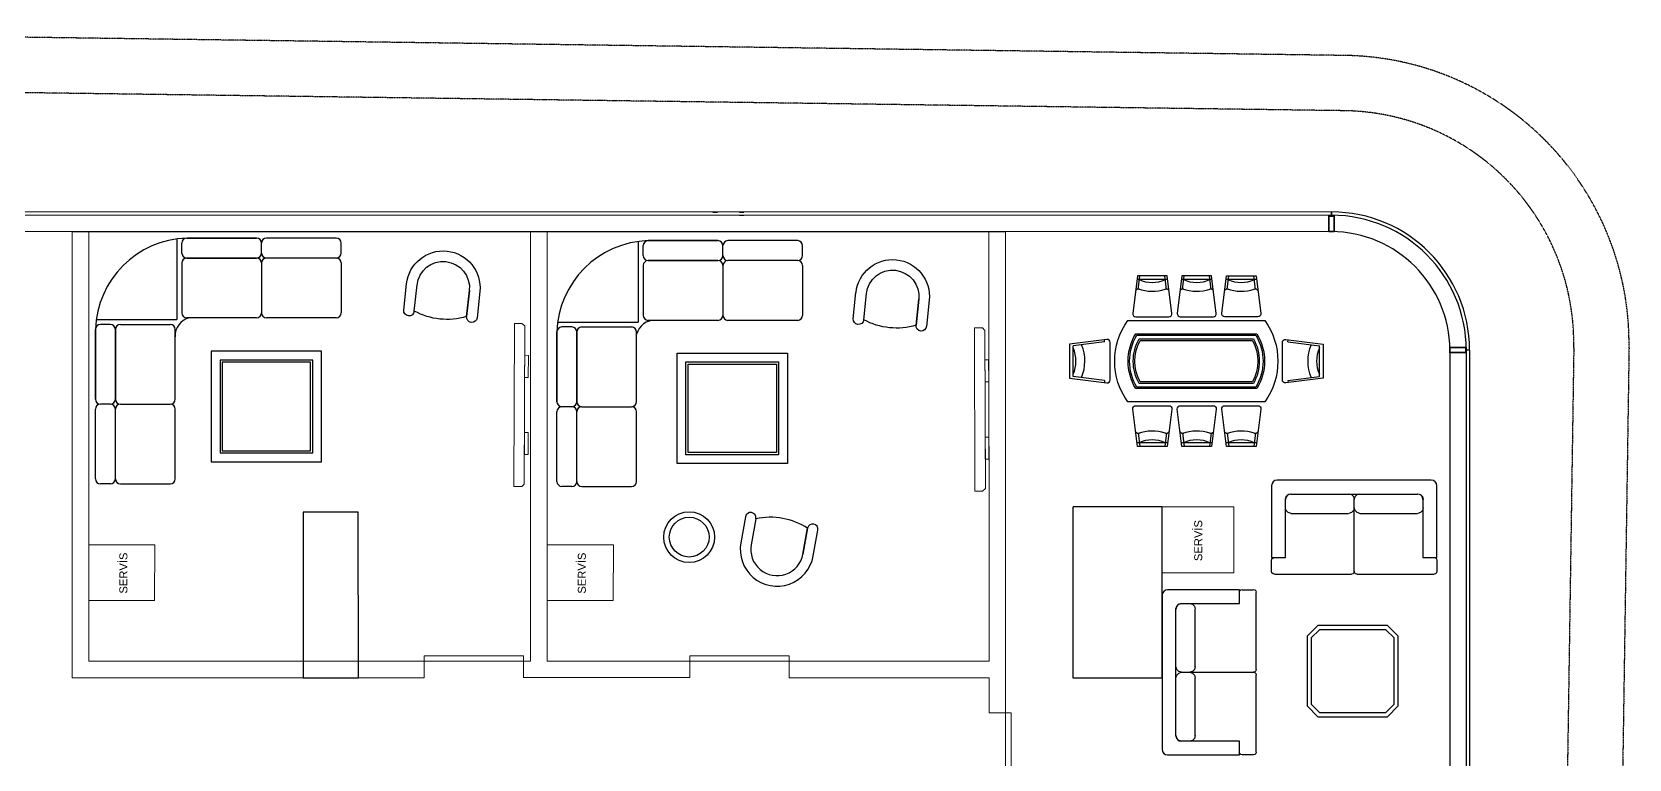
# Model space of a CAD drawing. Header units: inches. Extents: x 33469 to 138684, y -86444 to -29699.
# Drawn here: x 79504 to 80950, y -43127 to -42469 of the extents above; entities that cross this region are included whole.
import ezdxf

# ---------------------------------------------------------------- set-up
doc = ezdxf.new("R2010")
doc.units = ezdxf.units.IN
doc.header["$MEASUREMENT"] = 0
doc.linetypes.add('+4.80 kotu planı_geometri$0$otel_çekirdek_kucuk_batı$0$HIDDEN', pattern=[0.375, 0.25, -0.125])
doc.layers.get('0').update_dxf_attribs({"lineweight": 9})
for name, color, linetype in [('$$ www.PislikMimar.com', 7, 'Continuous'), ('+4.80 kotu planı_geometri$0$0-LNS-VLG_hidden', 8, '+4.80 kotu planı_geometri$0$otel_çekirdek_kucuk_batı$0$HIDDEN'), ('+4.80 kotu planı_geometri$0$2-SPS-STC', 3, 'Continuous'), ('+4.80 kotu planı_geometri$0$3-OPN-GLS', 4, 'Continuous'), ('3', 3, 'Continuous'), ('4', 4, 'Continuous'), ('FUR', 42, 'Continuous'), ('FUR1', 8, 'Continuous'), ('HA', 9, 'Continuous'), ('www.proje-yardim.com', 7, 'Continuous'), ('±0.00 kotu planı_geometri$0$0-LNS-VL5', 252, 'Continuous'), ('±0.00 kotu planı_geometri$0$2-SPS-RCN', 2, 'Continuous'), ('±0.00 kotu planı_geometri$0$3-OPN-GLS', 4, 'Continuous')]:
    doc.layers.add(name, color=color, linetype=linetype)
doc.layers.add('TEFRİŞ', color=7, linetype='Continuous', lineweight=5, true_color=0xf4970b)
doc.styles.get("Standard").update_dxf_attribs({"font": 'arial.ttf'})

# ---------------------------------------------------------------- blocks, each defined once
blk = doc.blocks.new('GHE6')
at = {"layer": '4', "linetype": 'Continuous'}
for points in [[(1.3, 4.34), (-1.59, 4.21)], [(-1.54, 3.05), (1.35, 3.19)], [(1.35, 3.19), (-1.54, 3.05)], [(-1.26, -2.73), (1.63, -2.59)], [(-1.21, -3.89), (1.68, -3.75)]]:
    blk.add_lwpolyline(points, dxfattribs=at)
for centre, radius, start, end in [((-1.56, 3.63), 0.579, 92.7038, 272.7038), ((1.49, 0.3), 4.05, 272.7038, 92.7038), ((5.54, 0.49), 7.52, 160.084, 205.3237), ((1.49, 0.3), 2.89, 272.7038, 92.7038), ((-1.24, -3.31), 0.579, 92.7038, 272.7038)]:
    blk.add_arc(centre, radius, start, end, dxfattribs=at)

msp = doc.modelspace()

# ---------------------------------------------------------------- linework, layer by layer
at = {"layer": '$$ www.PislikMimar.com', "color": 43, "linetype": 'Continuous'}
for p, q in [((79635.093, -42656.496), (79635.093, -42729.575)), ((79639.603, -42669.46), (79639.603, -42660.442)), ((79639.603, -42669.46), (79639.603, -42660.442)), ((79707.242, -42655.932), (79644.112, -42655.932)), ((79644.112, -42655.932), (79707.242, -42655.932)), ((79711.752, -42669.46), (79711.752, -42660.442)), ((79711.752, -42669.46), (79711.752, -42660.442)), ((79711.752, -42669.46), (79711.752, -42660.442)), ((79779.392, -42655.932), (79716.261, -42655.932)), ((79783.863, -42669.46), (79783.863, -42660.442)), ((80052.857, -42659.008), (80052.857, -42731.894)), ((80057.366, -42671.779), (80057.366, -42662.761)), ((80057.366, -42671.779), (80057.366, -42662.761)), ((80061.876, -42658.251), (80125.006, -42658.251)), ((80125.006, -42658.251), (80061.876, -42658.251)), ((80129.516, -42671.779), (80129.516, -42662.761)), ((80129.516, -42671.779), (80129.516, -42662.761)), ((80129.516, -42671.779), (80129.516, -42662.761)), ((80197.156, -42658.251), (80134.025, -42658.251)), ((80201.627, -42671.779), (80201.627, -42662.761)), ((79639.603, -42678.479), (79639.603, -42723.572)), ((79707.242, -42673.97), (79644.112, -42673.97)), ((79644.112, -42673.97), (79707.242, -42673.97)), ((79711.752, -42678.479), (79711.752, -42723.572)), ((79779.392, -42673.97), (79716.261, -42673.97)), ((79783.863, -42678.479), (79783.863, -42723.572)), ((79783.901, -42678.479), (79783.901, -42723.572)), ((80057.366, -42680.798), (80057.366, -42725.891)), ((80061.876, -42676.289), (80125.006, -42676.289)), ((80125.006, -42676.289), (80061.876, -42676.289)), ((80129.516, -42680.798), (80129.516, -42725.891)), ((80197.156, -42676.289), (80134.025, -42676.289)), ((80201.627, -42680.798), (80201.627, -42725.891)), ((79561.45, -42738.594), (79561.45, -42801.725)), ((79561.45, -42801.725), (79561.45, -42738.594)), ((79562.207, -42729.575), (79635.093, -42729.575)), ((79574.978, -42734.085), (79565.96, -42734.085)), ((79574.978, -42734.085), (79565.96, -42734.085)), ((79579.488, -42738.594), (79579.488, -42801.725)), ((79579.488, -42801.725), (79579.488, -42738.594)), ((79583.997, -42734.085), (79629.09, -42734.085)), ((79633.6, -42801.725), (79633.6, -42738.594)), ((79707.242, -42728.082), (79644.112, -42728.082)), ((79779.392, -42728.082), (79716.261, -42728.082)), ((79979.777, -42731.894), (80052.857, -42731.894)), ((79992.742, -42736.404), (79983.724, -42736.404)), ((79992.742, -42736.404), (79983.724, -42736.404)), ((80001.761, -42736.404), (80046.854, -42736.404)), ((80125.006, -42730.401), (80061.876, -42730.401)), ((80197.156, -42730.401), (80134.025, -42730.401)), ((79979.214, -42804.043), (79979.214, -42740.913)), ((79979.214, -42740.913), (79979.214, -42804.043)), ((79997.251, -42804.043), (79997.251, -42740.913)), ((79997.251, -42740.913), (79997.251, -42804.043)), ((80051.363, -42804.043), (80051.363, -42740.913)), ((79561.45, -42873.874), (79561.45, -42810.743)), ((79574.978, -42806.234), (79565.96, -42806.234)), ((79574.978, -42806.234), (79565.96, -42806.234)), ((79574.978, -42806.234), (79565.96, -42806.234)), ((79579.488, -42873.874), (79579.488, -42810.743)), ((79583.997, -42806.234), (79629.09, -42806.234)), ((79633.6, -42873.874), (79633.6, -42810.743)), ((79992.742, -42808.553), (79983.724, -42808.553)), ((79992.742, -42808.553), (79983.724, -42808.553)), ((79992.742, -42808.553), (79983.724, -42808.553)), ((80001.761, -42808.553), (80046.854, -42808.553)), ((79979.214, -42876.193), (79979.214, -42813.062)), ((79997.251, -42876.193), (79997.251, -42813.062)), ((80051.363, -42876.193), (80051.363, -42813.062)), ((79574.978, -42878.345), (79565.96, -42878.345)), ((79583.997, -42878.345), (79629.09, -42878.345)), ((79992.742, -42880.664), (79983.724, -42880.664)), ((80001.761, -42880.664), (80046.854, -42880.664)), ((80001.761, -42880.702), (80046.854, -42880.702))]:
    msp.add_line(p, q, dxfattribs=at)
at = {"layer": '$$ www.PislikMimar.com', "color": 165, "linetype": 'Continuous'}
for p, q in [((80626.206, -42880.097), (80626.206, -42945.152)), ((80770.755, -42875.097), (80631.206, -42875.097)), ((80775.755, -42945.152), (80775.755, -42880.097)), ((80638.743, -42892.402), (80639.448, -42889.949)), ((80638.743, -42945.152), (80638.743, -42892.604)), ((80639.448, -42889.949), (80641.288, -42888.149)), ((80641.288, -42888.149), (80643.851, -42887.449)), ((80643.743, -42887.604), (80758.218, -42887.604)), ((80696.105, -42887.449), (80698.559, -42888.149)), ((80698.559, -42888.149), (80700.359, -42889.949)), ((80700.359, -42889.949), (80701.058, -42892.402)), ((80700.903, -42957.689), (80700.903, -42892.557)), ((80701.058, -42892.402), (80701.763, -42889.949)), ((80701.763, -42889.949), (80703.603, -42888.149)), ((80703.603, -42888.149), (80706.166, -42887.449)), ((80758.451, -42887.449), (80760.883, -42888.149)), ((80760.883, -42888.149), (80762.675, -42889.949)), ((80762.675, -42889.949), (80763.373, -42892.402)), ((80763.218, -42892.604), (80763.218, -42945.152)), ((80639.448, -42902.549), (80638.743, -42899.986)), ((80641.288, -42904.389), (80639.448, -42902.549)), ((80643.851, -42905.094), (80641.288, -42904.389)), ((80643.696, -42905.094), (80695.95, -42905.094)), ((80698.559, -42904.389), (80696.105, -42905.094)), ((80700.359, -42902.549), (80698.559, -42904.389)), ((80701.058, -42899.986), (80700.359, -42902.549)), ((80701.763, -42902.549), (80701.058, -42899.986)), ((80703.603, -42904.389), (80701.763, -42902.549)), ((80706.166, -42905.094), (80703.603, -42904.389)), ((80706.011, -42905.094), (80758.296, -42905.094)), ((80760.883, -42904.389), (80758.451, -42905.094)), ((80762.675, -42902.549), (80760.883, -42904.389)), ((80763.373, -42899.986), (80762.675, -42902.549)), ((80626.206, -42945.152), (80638.743, -42945.152)), ((80626.206, -42947.473), (80626.544, -42946.212)), ((80626.206, -42957.689), (80626.206, -42947.628)), ((80626.544, -42946.212), (80627.467, -42945.329)), ((80627.467, -42945.329), (80628.837, -42944.997)), ((80763.218, -42945.152), (80775.755, -42945.152)), ((80773.434, -42944.997), (80774.695, -42945.329)), ((80774.695, -42945.329), (80775.578, -42946.212)), ((80775.578, -42946.212), (80775.91, -42947.473)), ((80775.755, -42947.628), (80775.755, -42957.689)), ((80626.544, -42958.896), (80626.206, -42957.534)), ((80627.467, -42959.804), (80626.544, -42958.896)), ((80628.837, -42960.134), (80627.467, -42959.804)), ((80628.682, -42960.134), (80698.427, -42960.134)), ((80699.843, -42959.804), (80698.581, -42960.134)), ((80700.726, -42958.896), (80699.843, -42959.804)), ((80701.058, -42957.534), (80700.726, -42958.896)), ((80701.241, -42958.896), (80700.903, -42957.534)), ((80702.164, -42959.804), (80701.241, -42958.896)), ((80703.534, -42960.134), (80702.164, -42959.804)), ((80703.38, -42960.134), (80773.279, -42960.134)), ((80774.695, -42959.804), (80773.434, -42960.134)), ((80775.578, -42958.896), (80774.695, -42959.804)), ((80775.91, -42957.534), (80775.578, -42958.896)), ((80527.084, -42979.219), (80527.084, -43118.769)), ((80597.138, -42974.219), (80532.084, -42974.219)), ((80597.138, -42986.757), (80597.138, -42974.219)), ((80597.138, -42976.541), (80597.476, -42975.28)), ((80597.476, -42975.28), (80598.399, -42974.397)), ((80598.399, -42974.397), (80599.769, -42974.065)), ((80599.614, -42974.219), (80609.644, -42974.219)), ((80609.799, -42974.065), (80611.06, -42974.397)), ((80611.06, -42974.397), (80611.943, -42975.28)), ((80611.943, -42975.28), (80612.275, -42976.541)), ((80612.121, -43046.441), (80612.121, -42976.696)), ((80539.59, -42991.555), (80540.295, -42989.102)), ((80539.59, -43106.232), (80539.59, -42991.757)), ((80540.295, -42989.102), (80542.135, -42987.302)), ((80542.135, -42987.302), (80544.698, -42986.602)), ((80544.59, -42986.757), (80597.138, -42986.757)), ((80552.127, -42986.602), (80554.581, -42987.302)), ((80554.581, -42987.302), (80556.381, -42989.102)), ((80556.381, -42989.102), (80557.08, -42991.555)), ((80557.08, -43043.964), (80557.08, -42991.71)), ((80540.295, -43046.372), (80539.59, -43043.809)), ((80539.59, -43053.87), (80540.295, -43051.417)), ((80542.135, -43048.212), (80540.295, -43046.372)), ((80540.295, -43051.417), (80542.135, -43049.617)), ((80544.698, -43048.917), (80542.135, -43048.212)), ((80542.135, -43049.617), (80544.698, -43048.917)), ((80609.644, -43049.072), (80544.543, -43049.072)), ((80554.581, -43048.212), (80552.127, -43048.917)), ((80552.127, -43048.917), (80554.581, -43049.617)), ((80556.381, -43046.372), (80554.581, -43048.212)), ((80554.581, -43049.617), (80556.381, -43051.417)), ((80557.08, -43043.809), (80556.381, -43046.372)), ((80556.381, -43051.417), (80557.08, -43053.87)), ((80557.08, -43106.31), (80557.08, -43054.025)), ((80611.06, -43048.579), (80609.799, -43048.917)), ((80609.799, -43048.917), (80611.06, -43049.25)), ((80611.943, -43047.656), (80611.06, -43048.579)), ((80611.06, -43049.25), (80611.943, -43050.133)), ((80612.275, -43046.286), (80611.943, -43047.656)), ((80611.943, -43050.133), (80612.275, -43051.394)), ((80612.121, -43121.293), (80612.121, -43051.548)), ((80540.295, -43108.71), (80539.59, -43106.155)), ((80542.135, -43110.535), (80540.295, -43108.71)), ((80544.698, -43111.232), (80542.135, -43110.535)), ((80597.138, -43111.232), (80544.59, -43111.232)), ((80554.581, -43110.535), (80552.127, -43111.232)), ((80556.381, -43108.71), (80554.581, -43110.535)), ((80557.08, -43106.155), (80556.381, -43108.71)), ((80597.138, -43123.769), (80597.138, -43111.232)), ((80532.084, -43123.769), (80597.138, -43123.769)), ((80597.476, -43122.508), (80597.138, -43121.138)), ((80598.399, -43123.431), (80597.476, -43122.508)), ((80599.769, -43123.769), (80598.399, -43123.431)), ((80609.644, -43123.769), (80599.614, -43123.769)), ((80611.06, -43123.431), (80609.799, -43123.769)), ((80611.943, -43122.508), (80611.06, -43123.431)), ((80612.275, -43121.138), (80611.943, -43122.508))]:
    msp.add_line(p, q, dxfattribs=at)
at = {"layer": '$$ www.PislikMimar.com', "color": 43, "linetype": 'Continuous'}
for centre, radius, start, end in [((79646.747, -42741.207), 85.337, 91.769739, 178.244649), ((79644.112, -42660.442), 4.509, 90, 180), ((79644.112, -42660.442), 4.509, 90, 180), ((79707.242, -42660.442), 4.509, 0, 90), ((79707.242, -42660.442), 4.509, 0, 90), ((79716.261, -42660.442), 4.509, 90, 180), ((79779.392, -42660.442), 4.509, 0, 90), ((80064.489, -42743.548), 85.337, 91.755351, 178.230261), ((80061.876, -42662.761), 4.509, 90, 180), ((80061.876, -42662.761), 4.509, 90, 180), ((80125.006, -42662.761), 4.509, 0, 90), ((80125.006, -42662.761), 4.509, 0, 90), ((80134.025, -42662.761), 4.509, 90, 180), ((80197.156, -42662.761), 4.509, 0, 90), ((79644.112, -42669.46), 4.509, 180, 270), ((79644.112, -42669.46), 4.509, 180, 270), ((79644.112, -42678.479), 4.509, 90, 180), ((79644.112, -42678.479), 4.509, 90, 180), ((79707.242, -42669.46), 4.509, 270, 0), ((79707.242, -42669.46), 4.509, 270, 0), ((79707.242, -42678.479), 4.509, 0, 90), ((79707.242, -42678.479), 4.509, 0, 90), ((79716.261, -42669.46), 4.509, 180, 270), ((79716.261, -42678.479), 4.509, 90, 180), ((79779.392, -42669.46), 4.509, 270, 0), ((79779.392, -42678.479), 4.509, 0, 90), ((80061.876, -42671.779), 4.509, 180, 270), ((80061.876, -42671.779), 4.509, 180, 270), ((80061.876, -42680.798), 4.509, 90, 180), ((80061.876, -42680.798), 4.509, 90, 180), ((80125.006, -42671.779), 4.509, 270, 0), ((80125.006, -42671.779), 4.509, 270, 0), ((80125.006, -42680.798), 4.509, 0, 90), ((80125.006, -42680.798), 4.509, 0, 90), ((80134.025, -42671.779), 4.509, 180, 270), ((80134.025, -42680.798), 4.509, 90, 180), ((80197.156, -42671.779), 4.509, 270, 0), ((80197.156, -42680.798), 4.509, 0, 90), ((79644.112, -42723.572), 4.509, 180, 270), ((79707.242, -42723.572), 4.509, 270, 0), ((79716.261, -42723.572), 4.509, 180, 270), ((79779.392, -42723.572), 4.509, 270, 0), ((79565.96, -42738.594), 4.509, 90, 180), ((79565.96, -42738.594), 4.509, 90, 180), ((79574.978, -42738.594), 4.509, 0, 90), ((79574.978, -42738.594), 4.509, 0, 90), ((79583.997, -42738.594), 4.509, 90, 180), ((79583.997, -42738.594), 4.509, 90, 180), ((79629.09, -42738.594), 4.509, 0, 90), ((79650.378, -42744.357), 16.799, 104.344409, 182.795703), ((79983.724, -42740.913), 4.509, 90, 180), ((79983.724, -42740.913), 4.509, 90, 180), ((79992.742, -42740.913), 4.509, 0, 90), ((79992.742, -42740.913), 4.509, 0, 90), ((80001.761, -42740.913), 4.509, 90, 180), ((80001.761, -42740.913), 4.509, 90, 180), ((80046.854, -42740.913), 4.509, 0, 90), ((80067.638, -42747.179), 16.799, 87.204297, 165.655591), ((80061.876, -42725.891), 4.509, 180, 270), ((80125.006, -42725.891), 4.509, 270, 0), ((80134.025, -42725.891), 4.509, 180, 270), ((80197.156, -42725.891), 4.509, 270, 0), ((79565.96, -42801.725), 4.509, 180, 270), ((79565.96, -42801.725), 4.509, 180, 270), ((79565.96, -42810.743), 4.509, 90, 180), ((79574.978, -42801.725), 4.509, 270, 0), ((79574.978, -42801.725), 4.509, 270, 0), ((79574.978, -42810.743), 4.509, 0, 90), ((79583.997, -42801.725), 4.509, 180, 270), ((79583.997, -42801.725), 4.509, 180, 270), ((79583.997, -42810.743), 4.509, 90, 180), ((79629.09, -42801.725), 4.509, 270, 0), ((79629.09, -42810.743), 4.509, 0, 90), ((79983.724, -42804.043), 4.509, 180, 270), ((79983.724, -42804.043), 4.509, 180, 270), ((79983.724, -42813.062), 4.509, 90, 180), ((79992.742, -42804.043), 4.509, 270, 0), ((79992.742, -42804.043), 4.509, 270, 0), ((79992.742, -42813.062), 4.509, 0, 90), ((80001.761, -42804.043), 4.509, 180, 270), ((80001.761, -42804.043), 4.509, 180, 270), ((80001.761, -42813.062), 4.509, 90, 180), ((80046.854, -42804.043), 4.509, 270, 0), ((80046.854, -42813.062), 4.509, 0, 90), ((79565.96, -42873.874), 4.509, 180, 270), ((79574.978, -42873.874), 4.509, 270, 0), ((79583.997, -42873.874), 4.509, 180, 270), ((79629.09, -42873.874), 4.509, 270, 0), ((79983.724, -42876.193), 4.509, 180, 270), ((79992.742, -42876.193), 4.509, 270, 0), ((80001.761, -42876.193), 4.509, 180, 270), ((80046.854, -42876.193), 4.509, 270, 0)]:
    msp.add_arc(centre, radius, start, end, dxfattribs=at)
at = {"layer": '$$ www.PislikMimar.com', "color": 165, "linetype": 'Continuous'}
for centre, start, end in [((80631.206, -42880.097), 90, 180), ((80770.755, -42880.097), 0, 90), ((80643.743, -42892.604), 90, 180), ((80758.218, -42892.604), 0, 90), ((80532.084, -42979.219), 90, 180), ((80544.59, -42991.757), 90, 180), ((80544.59, -43106.232), 180, 270), ((80532.084, -43118.769), 180, 270)]:
    msp.add_arc(centre, 5, start, end, dxfattribs=at)
at = {"layer": '+4.80 kotu planı_geometri$0$0-LNS-VLG_hidden'}
for p, q in [((80692.678, -42490.673), (79146.662, -42469.373)), ((80691.959, -42540.668), (79140.442, -42519.515)), ((80899.766, -42754.826), (80885.301, -43716.294)), ((80949.76, -42755.612), (80935.339, -43714.12))]:
    msp.add_line(p, q, dxfattribs=at)
for radius, start, end in [(260.708, 359.064783, 89.210678), (210.708, 359.056551, 89.218915)]:
    msp.add_arc((80689.086, -42751.356), radius, start, end, dxfattribs=at)
at = {"layer": '+4.80 kotu planı_geometri$0$2-SPS-STC'}
for p, q in [((80677.914, -42635.309, 0), (80680.314, -42635.309, 0)), ((80677.914, -42635.7, 0), (80677.914, -42635.5, 0)), ((80682.914, -42635.509, 0), (80677.914, -42635.509, 0)), ((80677.914, -42635.7, 0), (80682.914, -42635.699, 0)), ((80677.915, -42650.3, 0), (80677.914, -42635.7, 0)), ((80678.214, -42636, 0), (80682.614, -42635.999, 0)), ((80678.215, -42650, 0), (80678.214, -42636, 0)), ((80680.314, -42635.309, 0), (80680.314, -42632.309, 0)), ((80680.314, -42632.309, 0), (80680.514, -42632.309, 0)), ((80680.514, -42632.309, 0), (80680.514, -42635.309, 0)), ((80680.514, -42635.309, 0), (80682.914, -42635.309, 0)), ((80682.614, -42635.999, 0), (80682.615, -42649.999, 0)), ((80682.914, -42635.499, 0), (80682.914, -42635.699, 0)), ((80682.914, -42635.699, 0), (80682.915, -42650.299, 0)), ((80682.915, -42650.299, 0), (80677.915, -42650.3, 0)), ((80682.615, -42649.999, 0), (80678.215, -42650, 0)), ((80787.424, -42754.791, 0), (80802.024, -42754.789, 0)), ((80787.424, -42759.791, 0), (80787.424, -42754.791, 0)), ((80802.024, -42759.789, 0), (80787.424, -42759.791, 0)), ((80787.724, -42755.09, 0), (80801.724, -42755.089, 0)), ((80787.724, -42759.49, 0), (80787.724, -42755.09, 0)), ((80801.724, -42759.489, 0), (80787.724, -42759.49, 0)), ((80801.724, -42755.089, 0), (80801.724, -42759.489, 0)), ((80802.024, -42754.789, 0), (80802.024, -42759.789, 0)), ((80802.215, -42759.789, 0), (80802.215, -42754.789, 0)), ((80802.215, -42754.789, 0), (80802.415, -42754.789, 0)), ((80802.415, -42759.789, 0), (80802.215, -42759.789, 0)), ((80802.415, -42754.789, 0), (80802.415, -42757.189, 0)), ((80802.415, -42757.189, 0), (80805.415, -42757.189, 0)), ((80805.415, -42757.389, 0), (80802.415, -42757.389, 0))]:
    msp.add_line(p, q, dxfattribs=at)
at = {"layer": '+4.80 kotu planı_geometri$0$3-OPN-GLS'}
for p, q in [((80680.314, -42632.313, 0), (79129.431, -42632.423, 0)), ((80680.314, -42635.309, 0), (79129.431, -42635.427, 0)), ((80802.415, -42757.389, 0), (80802.487, -43686.964, 0)), ((80805.415, -42757.389, 0), (80805.487, -43686.964, 0))]:
    msp.add_line(p, q, dxfattribs=at)
for radius, start, end in [(124.968, 0.040589, 89.969268), (121.968, 0.041475, 89.968392)]:
    msp.add_arc((80680.447, -42757.277, 0), radius, start, end, dxfattribs=at)
for p, q in [((79540.318, -42650.144, 0), (80385.318, -42650.151, 0)), ((79540.37, -43053.888, 0), (79540.318, -42650.146, 0)), ((79555.368, -43038.888, 0), (79555.318, -42650.144, 0)), ((79955.368, -43038.888, 0), (79955.318, -42650.092, 0)), ((79970.368, -43038.886, 0), (79970.318, -42650.09, 0)), ((80370.368, -43038.886, 0), (80370.318, -42650.036, 0)), ((80385.375, -43085.547, 0), (80385.318, -42650.036, 0)), ((79555.368, -43038.888, 0), (79858.981, -43038.915, 0)), ((79858.981, -43053.894, 0), (79858.981, -43035.601, 0)), ((79948.982, -43053.894, 0), (79948.981, -43033.894, 0)), ((79955.368, -43038.86, 0), (79948.981, -43038.894, 0)), ((80099.418, -43038.999, 0), (79970.368, -43038.886, 0)), ((80370.368, -43038.886, 0), (80189.418, -43038.886, 0)), ((79858.981, -43053.888, 0), (79540.37, -43053.888, 0)), ((80099.42, -43053.574, 0), (79948.982, -43053.584, 0)), ((80189.42, -43053.903, 0), (80370.37, -43053.88, 0))]:
    msp.add_line(p, q)
at = {"elevation": 0}
for points in [[(80526.69, -42899.318), (80591.992, -42899.318), (80591.992, -42959.055), (80526.69, -42959.055)], [(79615.017, -42983.911), (79615.338, -42933.594), (79555.338, -42933.594), (79555.361, -42983.911)], [(80030.017, -42983.955), (80030.338, -42933.637), (79970.338, -42933.637), (79970.361, -42983.955)], [(79858.981, -43033.894), (79858.981, -43038.894), (79948.981, -43038.894), (79948.981, -43033.894)], [(80099.418, -43033.999), (80099.418, -43038.999), (80189.418, -43038.999), (80189.418, -43033.999)], [(80385.399, -43175.547), (80390.399, -43175.547), (80390.375, -43085.547), (80385.375, -43085.547)]]:
    msp.add_lwpolyline(points, close=True, dxfattribs=at)
for points in [[(80099.42, -43053.574), (80099.418, -43038.589)], [(80189.42, -43053.99), (80189.418, -43038.999)], [(80370.37, -43053.88), (80370.375, -43085.549)], [(80385.388, -43085.547), (80370.375, -43085.549)]]:
    msp.add_lwpolyline(points, dxfattribs=at)
at = {"layer": 'FUR'}
for p, q in [((80532.054, -42693.52), (80504.367, -42693.52)), ((80505.329, -42702.059), (80506.784, -42690.414)), ((80531.092, -42702.059), (80529.636, -42690.414)), ((80572.326, -42693.52), (80544.639, -42693.52)), ((80545.601, -42702.059), (80547.057, -42690.414)), ((80571.364, -42702.059), (80569.909, -42690.414)), ((80612.599, -42693.52), (80584.911, -42693.52)), ((80585.873, -42702.059), (80587.329, -42690.414)), ((80611.637, -42702.059), (80610.181, -42690.414)), ((80475.027, -42749.944), (80446.553, -42753.504)), ((80475.027, -42749.944), (80474.777, -42747.946)), ((80641.027, -42749.944), (80641.277, -42747.946)), ((80641.027, -42749.944), (80669.501, -42753.504)), ((79666.236, -42758.374), (79666.236, -42858.374)), ((79766.236, -42758.374), (79666.236, -42758.374)), ((79674.236, -42766.374), (79674.236, -42850.374)), ((79758.236, -42766.374), (79674.236, -42766.374)), ((79758.236, -42850.374), (79758.236, -42766.374)), ((79766.236, -42858.374), (79766.236, -42758.374)), ((80087.95, -42860.094), (80087.95, -42760.094)), ((80087.95, -42760.094), (80187.95, -42760.094)), ((80187.95, -42760.094), (80187.95, -42860.094)), ((80446.553, -42781.202), (80446.553, -42753.504)), ((80669.501, -42781.202), (80669.501, -42753.504)), ((80095.95, -42852.094), (80095.95, -42768.094)), ((80095.95, -42768.094), (80179.95, -42768.094)), ((80179.95, -42768.094), (80179.95, -42852.094)), ((80475.033, -42784.762), (80446.553, -42781.202)), ((80641.021, -42784.762), (80669.501, -42781.202)), ((80475.027, -42784.761), (80474.777, -42786.759)), ((80474.784, -42786.76), (80474.784, -42786.761)), ((80641.027, -42784.761), (80641.277, -42786.759)), ((80641.27, -42786.76), (80641.27, -42786.761)), ((80505.329, -42832.647), (80506.784, -42844.291)), ((80531.092, -42832.647), (80529.636, -42844.291)), ((80545.601, -42832.647), (80547.057, -42844.291)), ((80571.364, -42832.647), (80569.909, -42844.291)), ((80585.873, -42832.647), (80587.329, -42844.291)), ((80611.637, -42832.647), (80610.181, -42844.291)), ((79674.236, -42850.374), (79758.236, -42850.374)), ((80179.95, -42852.094), (80095.95, -42852.094)), ((80532.054, -42841.185), (80504.367, -42841.185)), ((80572.326, -42841.185), (80544.639, -42841.185)), ((80612.599, -42841.185), (80584.911, -42841.185)), ((79666.236, -42858.374), (79766.236, -42858.374)), ((80187.95, -42860.094), (80087.95, -42860.094))]:
    msp.add_line(p, q, dxfattribs=at)
for points in [[(80504.786, -42690.164), (80500.549, -42724.063, 0.45112349), (80503.213, -42727.08), (80533.208, -42727.08, 0.45112349), (80535.872, -42724.063), (80531.635, -42690.164)], [(80540.821, -42724.063, 0.45112349), (80543.485, -42727.08), (80573.48, -42727.08, 0.45112349), (80576.144, -42724.063), (80571.907, -42690.164), (80545.059, -42690.164)], [(80612.179, -42690.164), (80616.416, -42724.063, -0.45112349), (80613.752, -42727.08), (80583.758, -42727.08, -0.45112349), (80581.094, -42724.063), (80585.331, -42690.164)], [(80620.113, -42730.436, -0.31818182), (80620.113, -42804.269), (80495.94, -42804.269, -0.31818182), (80495.94, -42730.436)], [(80477.095, -42787.049, 0.45112349), (80480.113, -42784.385), (80480.113, -42750.321, 0.45112349), (80477.095, -42747.656), (80443.197, -42751.894), (80443.197, -42782.812)], [(80611.94, -42743.861, -0.2764961), (80611.94, -42790.845), (80504.114, -42790.845, -0.2764961), (80504.114, -42743.861)], [(80609.735, -42747.217, -0.26538345), (80609.735, -42787.489), (80506.318, -42787.489, -0.26538345), (80506.318, -42747.217)], [(80638.958, -42787.049, -0.45112349), (80635.94, -42784.385), (80635.94, -42750.321, -0.45112349), (80638.958, -42747.656), (80672.857, -42751.894), (80672.857, -42782.812)], [(80504.786, -42844.541), (80500.549, -42810.643, -0.45112349), (80503.213, -42807.625), (80533.208, -42807.625, -0.45112349), (80535.872, -42810.643), (80531.635, -42844.541)], [(80545.059, -42844.541), (80540.821, -42810.643, -0.45112349), (80543.485, -42807.625), (80573.48, -42807.625, -0.45112349), (80576.144, -42810.643), (80571.907, -42844.541)], [(80613.752, -42807.625, -0.45112349), (80616.416, -42810.643), (80612.179, -42844.541), (80585.331, -42844.541), (80581.094, -42810.643, -0.45112349), (80583.758, -42807.625)]]:
    msp.add_lwpolyline(points, format="xyb", close=True, dxfattribs=at)
msp.add_circle((80098.95, -42926.594), 23, dxfattribs=at)
for centre, radius, start, end in [((80518.092, -42666.948), 29.128, 245.817388, 294.182612), ((80558.365, -42666.948), 29.128, 245.817388, 294.182612), ((80598.637, -42666.948), 29.128, 245.817388, 294.182612), ((80507.769, -42707.293), 6.042, 130.220863, 140.173569), ((80505.601, -42704.73), 2.685, 71.383279, 130.220863), ((80518.092, -42666.948), 37.183, 249.960585, 288.616721), ((80530.82, -42704.73), 2.685, 49.779137, 108.616721), ((80528.652, -42707.293), 6.042, 39.826431, 49.779137), ((80548.041, -42707.293), 6.042, 130.220863, 140.173569), ((80545.874, -42704.73), 2.685, 71.383279, 130.220863), ((80558.365, -42666.948), 37.183, 249.960585, 288.616721), ((80571.092, -42704.73), 2.685, 49.779137, 108.616721), ((80568.924, -42707.293), 6.042, 39.826431, 49.779137), ((80588.314, -42707.293), 6.042, 130.220863, 140.173569), ((80586.146, -42704.73), 2.685, 71.383279, 130.220863), ((80598.637, -42666.948), 37.183, 249.960585, 288.616721), ((80611.364, -42704.73), 2.685, 49.779137, 108.616721), ((80609.197, -42707.293), 6.042, 39.826431, 49.779137), ((80419.981, -42767.235), 37.183, 336.370336, 23.253757), ((80696.073, -42767.235), 37.183, 156.746243, 203.629664), ((80419.981, -42767.235), 29.128, 335.817388, 24.182612), ((80696.073, -42767.235), 29.128, 155.817388, 204.182612), ((80507.769, -42827.413), 6.042, 219.826431, 229.779137), ((80505.601, -42829.976), 2.685, 229.779137, 288.616721), ((80518.092, -42867.757), 37.183, 71.383279, 110.039415), ((80518.092, -42867.757), 29.128, 65.817388, 114.182612), ((80530.82, -42829.976), 2.685, 251.383279, 310.220863), ((80528.652, -42827.413), 6.042, 310.220863, 320.173569), ((80548.041, -42827.413), 6.042, 219.826431, 229.779137), ((80545.874, -42829.976), 2.685, 229.779137, 288.616721), ((80558.365, -42867.757), 37.183, 71.383279, 110.039415), ((80558.365, -42867.757), 29.128, 65.817388, 114.182612), ((80571.092, -42829.976), 2.685, 251.383279, 310.220863), ((80568.924, -42827.413), 6.042, 310.220863, 320.173569), ((80588.314, -42827.413), 6.042, 219.826431, 229.779137), ((80586.146, -42829.976), 2.685, 229.779137, 288.616721), ((80598.637, -42867.757), 37.183, 71.383279, 110.039415), ((80598.637, -42867.757), 29.128, 65.817388, 114.182612), ((80611.364, -42829.976), 2.685, 251.383279, 310.220863), ((80609.197, -42827.413), 6.042, 310.220863, 320.173569)]:
    msp.add_arc(centre, radius, start, end, dxfattribs=at)
at = {"layer": 'FUR1'}
for points in [[(80612.801, -42742.518, -0.28090764), (80612.801, -42792.187), (80503.252, -42792.187, -0.28090764), (80503.252, -42742.518)], [(80608.832, -42748.559, -0.26096038), (80608.832, -42786.146), (80507.221, -42786.146, -0.26096038), (80507.221, -42748.559)]]:
    msp.add_lwpolyline(points, format="xyb", close=True, dxfattribs=at)
at = {"layer": 'HA'}
for p, q in [((79676.236, -42768.374), (79676.236, -42848.374)), ((79756.236, -42768.374), (79676.236, -42768.374)), ((79756.236, -42848.374), (79756.236, -42768.374)), ((80097.95, -42850.094), (80097.95, -42770.094)), ((80097.95, -42770.094), (80177.95, -42770.094)), ((80177.95, -42770.094), (80177.95, -42850.094)), ((79676.236, -42848.374), (79756.236, -42848.374)), ((80177.95, -42850.094), (80097.95, -42850.094))]:
    msp.add_line(p, q, dxfattribs=at)
msp.add_circle((80098.95, -42926.594), 18, dxfattribs=at)
at = {"layer": 'TEFRİŞ', "elevation": 0}
for points in [[(79947.459, -42733.127), (79940.695, -42733.106), (79940.221, -42880.848), (79947.46, -42880.874), (79949.652, -42878.573), (79950.111, -42735.441)], [(80364.45, -42884.985), (80357.686, -42885.006), (80357.212, -42737.264), (80364.45, -42737.238), (80366.643, -42739.539), (80367.102, -42882.671)], [(79950.026, -42762.061), (79953.354, -42762.072), (79953.289, -42782.037), (79949.962, -42782.027)], [(80366.728, -42766.159), (80370.056, -42766.149), (80370.12, -42786.114), (80366.792, -42786.125)], [(79949.738, -42851.953), (79953.065, -42851.963), (79953.129, -42831.998), (79949.802, -42831.987)], [(80367.017, -42856.05), (80370.344, -42856.04), (80370.28, -42836.075), (80366.953, -42836.085)]]:
    msp.add_lwpolyline(points, close=True, dxfattribs=at)
at = {"layer": 'www.proje-yardim.com'}
for p, q in [((80658.405, -43016.329, 0), (80668.102, -43006.632, 0)), ((80662.155, -43017.882, 0), (80669.655, -43010.382, 0)), ((80731.208, -43006.632, 0), (80668.102, -43006.632, 0)), ((80729.655, -43010.382, 0), (80669.655, -43010.382, 0)), ((80737.155, -43017.882, 0), (80729.655, -43010.382, 0)), ((80740.905, -43016.329, 0), (80731.208, -43006.632, 0)), ((80658.405, -43016.329, 0), (80658.405, -43079.436, 0)), ((80662.155, -43017.882, 0), (80662.155, -43077.882, 0)), ((80737.155, -43077.882, 0), (80737.155, -43017.882, 0)), ((80740.905, -43079.436, 0), (80740.905, -43016.329, 0)), ((80658.405, -43079.436, 0), (80668.102, -43089.132, 0)), ((80662.155, -43077.882, 0), (80669.655, -43085.382, 0)), ((80669.655, -43085.382, 0), (80729.655, -43085.382, 0)), ((80729.655, -43085.382, 0), (80737.155, -43077.882, 0)), ((80731.208, -43089.132, 0), (80740.905, -43079.436, 0)), ((80668.102, -43089.132, 0), (80731.208, -43089.132, 0))]:
    msp.add_line(p, q, dxfattribs=at)
at = {"layer": '±0.00 kotu planı_geometri$0$0-LNS-VL5'}
for p, q in [((80680.415, -42649.999, 0), (79129.432, -42650.198, 0)), ((80787.661, -43739.966, 0), (80787.723, -42759.79, 0))]:
    msp.add_line(p, q, dxfattribs=at)
msp.add_arc((80679.547, -42758.178, 0), 108.181, 0.46983, 89.540096, dxfattribs=at)
at = {"layer": '±0.00 kotu planı_geometri$0$2-SPS-RCN', "color": 1}
for p, q in [((79799.422, -42903.884, 0), (79749.422, -42903.902, 0)), ((79749.422, -42903.902, 0), (79749.434, -43053.89, 0)), ((79799.435, -43053.888, 0), (79799.422, -42903.884, 0)), ((80526.691, -42899.318, 0), (80446.691, -42899.308, 0)), ((80446.704, -43054.308, 0), (80446.691, -42899.308, 0)), ((80526.691, -42899.318, 0), (80526.704, -43054.318, 0)), ((79749.434, -43053.89, 0), (79799.435, -43053.888, 0)), ((80526.704, -43054.318, 0), (80446.704, -43054.308, 0))]:
    msp.add_line(p, q, dxfattribs=at)
at = {"layer": '±0.00 kotu planı_geometri$0$3-OPN-GLS', "color": 1, "extrusion": (1.91895e-08, 5.41138e-08, 1)}
for p, q in [((80120.476, -42632.345, 0), (80124.476, -42632.345, 0)), ((80144.476, -42632.344, 0), (80148.476, -42632.343, 0)), ((80144.477, -42635.208, 0), (80148.477, -42635.207, 0))]:
    msp.add_line(p, q, dxfattribs=at)

# ---------------------------------------------------------------- block references
at = {"layer": '3', "linetype": 'Continuous', "yscale": 8.22731306151459, "zscale": 8.22731306151459}
for p, xscale, rotation in [((79873.093, -42712.977), -8.22731306151459, 266.7430441017871), ((80279.96, -42720.807), -8.22731306151459, 266.7430441017871), ((80178.836, -42925.193), 8.22731306151459, 256.9401115151444)]:
    msp.add_blockref('GHE6', p, dxfattribs=dict(at, xscale=xscale, rotation=rotation))

# ---------------------------------------------------------------- texts
for p in [(80563.406, -42948.288, 0), (79590.35, -42977.704, 0.001), (80005.35, -42977.747, 0.001)]:
    msp.add_text('SERVİS', height=7.2459, rotation=90).set_placement(p)

doc.saveas('drawing.dxf')
